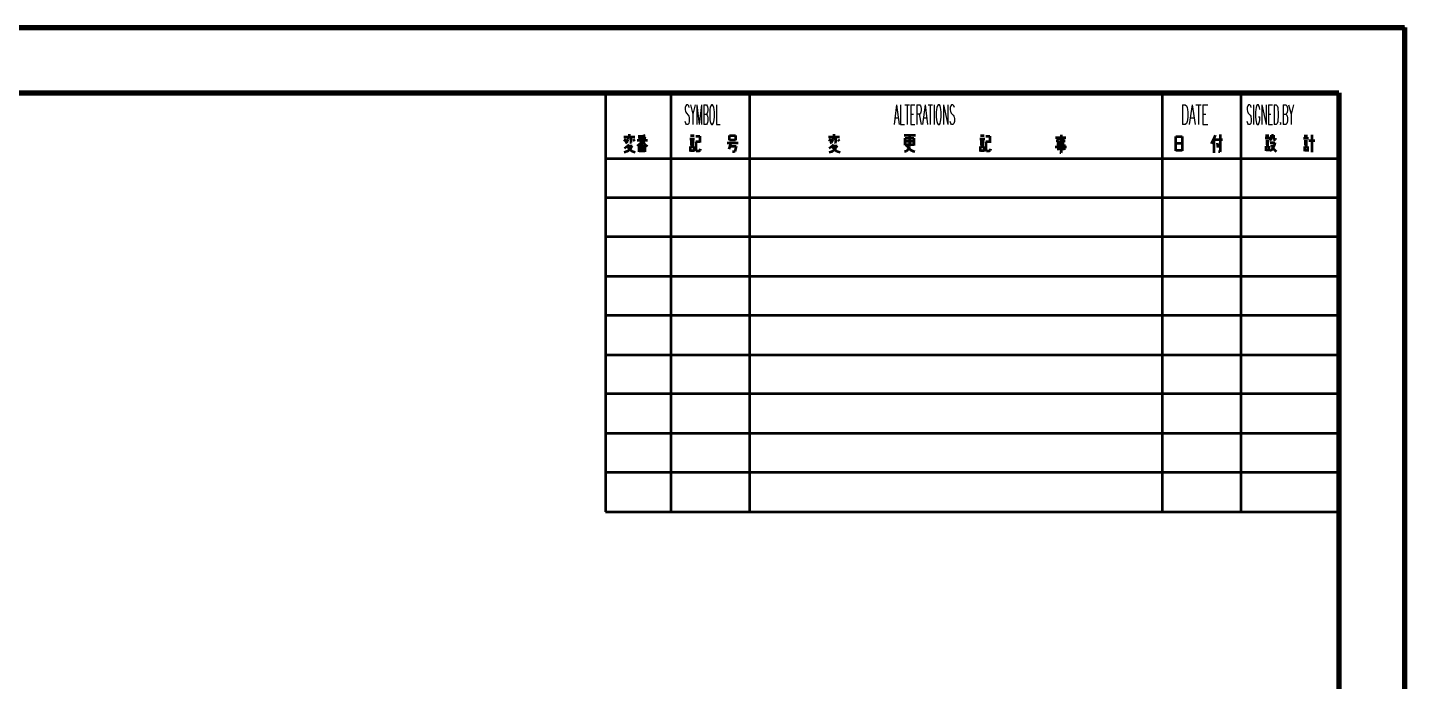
# Model space of a CAD drawing. Header units: millimetres. Extents: x 1333 to 104182, y -63725 to -5704.
# Drawn here: x 47329 to 47539.2, y -63231 to -63131.2 of the extents above; entities that cross this region are included whole.
import ezdxf
from ezdxf.enums import TextEntityAlignment as Align

# ---------------------------------------------------------------- set-up
doc = ezdxf.new("R2010")
doc.units = ezdxf.units.MM
doc.header["$LTSCALE"] = 0.5
doc.layers.add('11', color=3, linetype='Continuous')
doc.styles.get("Standard").update_dxf_attribs({"font": 'simplex.shx'})

msp = doc.modelspace()

# ---------------------------------------------------------------- linework, layer by layer
at = {"color": 7, "lineweight": 70}
for p, q in [((46698.214, -63131.16), (47539.214, -63131.16)), ((47539.214, -63131.16), (47539.214, -63725.16)), ((46723.214, -63141.16), (47529.214, -63141.16)), ((47529.214, -63141.16), (47529.214, -63715.16))]:
    msp.add_line(p, q, dxfattribs=at)
at = {"color": 7, "lineweight": 35}
for p, q in [((47417.214, -63141.16), (47417.214, -63205.16)), ((47417.214, -63141.16), (47417.214, -63205.16)), ((47427.214, -63141.16), (47427.214, -63205.16)), ((47427.214, -63141.16), (47427.214, -63205.16)), ((47439.214, -63141.16), (47439.214, -63205.16)), ((47439.214, -63141.16), (47439.214, -63205.16)), ((47502.214, -63141.16), (47502.214, -63205.16)), ((47502.214, -63141.16), (47502.214, -63205.16)), ((47514.214, -63142.015), (47514.214, -63205.16)), ((47514.214, -63142.015), (47514.214, -63205.16)), ((47417.214, -63151.16), (47529.214, -63151.16)), ((47417.214, -63151.16), (47529.214, -63151.16)), ((47417.214, -63157.16), (47529.214, -63157.16)), ((47417.214, -63157.16), (47529.214, -63157.16)), ((47529.214, -63163.16), (47417.214, -63163.16)), ((47529.214, -63163.16), (47417.214, -63163.16)), ((47417.214, -63169.16), (47529.214, -63169.16)), ((47417.214, -63169.16), (47529.214, -63169.16)), ((47529.214, -63175.16), (47417.214, -63175.16)), ((47529.214, -63175.16), (47417.214, -63175.16)), ((47417.214, -63181.16), (47529.214, -63181.16)), ((47417.214, -63181.16), (47529.214, -63181.16)), ((47529.214, -63187.16), (47417.214, -63187.16)), ((47529.214, -63187.16), (47417.214, -63187.16)), ((47417.214, -63193.16), (47529.214, -63193.16)), ((47417.214, -63193.16), (47529.214, -63193.16)), ((47529.214, -63199.16), (47417.214, -63199.16)), ((47529.214, -63199.16), (47417.214, -63199.16)), ((47417.214, -63205.16), (47529.214, -63205.16)), ((47417.214, -63205.16), (47529.214, -63205.16))]:
    msp.add_line(p, q, dxfattribs=at)
at = {"color": 7, "lineweight": 35, "ltscale": 0.021387}
msp.add_line((47514.214, -63141.16), (47514.214, -63142.015), dxfattribs=at)
msp.add_line((47514.214, -63141.16), (47514.214, -63142.015), dxfattribs=at)
at = {"color": 7, "lineweight": 35, "ltscale": 0.042102}
for p, q in [((47420.012, -63147.843), (47421.696, -63147.843)), ((47420.012, -63147.843), (47421.696, -63147.843)), ((47451.286, -63147.854), (47452.97, -63147.854)), ((47451.286, -63147.854), (47452.97, -63147.854))]:
    msp.add_line(p, q, dxfattribs=at)
at = {"color": 7, "lineweight": 35, "ltscale": 0.011789}
msp.add_line((47420.302, -63148.148), (47420.082, -63148.565), dxfattribs=at)
msp.add_line((47420.302, -63148.148), (47420.082, -63148.565), dxfattribs=at)
at = {"color": 7, "lineweight": 35, "ltscale": 0.014817}
msp.add_line((47420.645, -63148.231), (47420.416, -63148.777), dxfattribs=at)
msp.add_line((47420.645, -63148.231), (47420.416, -63148.777), dxfattribs=at)
at = {"color": 7, "lineweight": 35, "ltscale": 0.009754}
msp.add_line((47420.689, -63147.843), (47420.645, -63148.231), dxfattribs=at)
msp.add_line((47420.689, -63147.843), (47420.645, -63148.231), dxfattribs=at)
at = {"color": 7, "lineweight": 35, "ltscale": 0.009991}
msp.add_line((47420.83, -63147.443), (47420.83, -63147.843), dxfattribs=at)
msp.add_line((47420.83, -63147.443), (47420.83, -63147.843), dxfattribs=at)
at = {"color": 7, "lineweight": 35, "ltscale": 0.021887}
msp.add_line((47421.063, -63147.843), (47421.063, -63148.718), dxfattribs=at)
msp.add_line((47421.063, -63147.843), (47421.063, -63148.718), dxfattribs=at)
at = {"color": 7, "lineweight": 35, "ltscale": 0.00831}
msp.add_line((47421.445, -63148.248), (47421.639, -63148.519), dxfattribs=at)
msp.add_line((47421.445, -63148.248), (47421.639, -63148.519), dxfattribs=at)
at = {"color": 7, "lineweight": 35, "ltscale": 0.039355}
msp.add_line((47422.042, -63148.355), (47423.616, -63148.355), dxfattribs=at)
msp.add_line((47422.042, -63148.355), (47423.616, -63148.355), dxfattribs=at)
at = {"color": 7, "lineweight": 35, "ltscale": 0.015064}
msp.add_line((47422.2, -63147.761), (47422.802, -63147.767), dxfattribs=at)
msp.add_line((47422.2, -63147.761), (47422.802, -63147.767), dxfattribs=at)
at = {"color": 7, "lineweight": 35, "ltscale": 0.00671}
msp.add_line((47422.362, -63147.973), (47422.468, -63148.219), dxfattribs=at)
msp.add_line((47422.362, -63147.973), (47422.468, -63148.219), dxfattribs=at)
at = {"color": 7, "lineweight": 35, "ltscale": 0.009843}
msp.add_line((47422.741, -63148.355), (47422.591, -63148.719), dxfattribs=at)
msp.add_line((47422.741, -63148.355), (47422.591, -63148.719), dxfattribs=at)
at = {"color": 7, "lineweight": 35, "ltscale": 0.012538}
msp.add_line((47422.802, -63147.767), (47423.282, -63147.62), dxfattribs=at)
msp.add_line((47422.802, -63147.767), (47423.282, -63147.62), dxfattribs=at)
at = {"color": 7, "lineweight": 35, "ltscale": 0.030411}
msp.add_line((47422.802, -63147.767), (47422.802, -63148.983), dxfattribs=at)
msp.add_line((47422.802, -63147.767), (47422.802, -63148.983), dxfattribs=at)
at = {"color": 7, "lineweight": 35, "ltscale": 0.008952}
msp.add_line((47422.895, -63148.355), (47423.005, -63148.695), dxfattribs=at)
msp.add_line((47422.895, -63148.355), (47423.005, -63148.695), dxfattribs=at)
at = {"color": 7, "lineweight": 35, "ltscale": 0.010111}
msp.add_line((47423.212, -63147.884), (47423.097, -63148.272), dxfattribs=at)
msp.add_line((47423.212, -63147.884), (47423.097, -63148.272), dxfattribs=at)
at = {"color": 7, "lineweight": 35, "ltscale": 0.018872}
msp.add_line((47430.073, -63148.163), (47430.828, -63148.163), dxfattribs=at)
msp.add_line((47430.073, -63148.163), (47430.828, -63148.163), dxfattribs=at)
at = {"color": 7, "lineweight": 35, "ltscale": 0.014844}
msp.add_line((47430.137, -63148.551), (47430.731, -63148.551), dxfattribs=at)
msp.add_line((47430.137, -63148.551), (47430.731, -63148.551), dxfattribs=at)
at = {"color": 7, "lineweight": 35, "ltscale": 0.014014}
msp.add_line((47430.176, -63147.685), (47430.737, -63147.685), dxfattribs=at)
msp.add_line((47430.176, -63147.685), (47430.737, -63147.685), dxfattribs=at)
at = {"color": 7, "lineweight": 35, "ltscale": 0.01499}
for p, q in [((47430.995, -63147.743), (47431.595, -63147.743)), ((47430.995, -63147.743), (47431.595, -63147.743)), ((47475.283, -63147.745), (47475.883, -63147.745)), ((47475.283, -63147.745), (47475.883, -63147.745))]:
    msp.add_line(p, q, dxfattribs=at)
at = {"color": 7, "lineweight": 35, "ltscale": 0.025369}
for p, q in [((47431.595, -63147.743), (47431.595, -63148.758)), ((47431.595, -63147.743), (47431.595, -63148.758)), ((47475.883, -63147.745), (47475.883, -63148.76)), ((47475.883, -63147.745), (47475.883, -63148.76))]:
    msp.add_line(p, q, dxfattribs=at)
at = {"color": 7, "lineweight": 35, "ltscale": 0.017297}
msp.add_line((47436.146, -63148.377), (47436.146, -63147.685), dxfattribs=at)
msp.add_line((47436.146, -63148.377), (47436.146, -63147.685), dxfattribs=at)
at = {"color": 7, "lineweight": 35, "ltscale": 0.022888}
for p, q in [((47436.146, -63147.685), (47437.062, -63147.685)), ((47436.146, -63147.685), (47437.062, -63147.685)), ((47437.062, -63148.398), (47436.146, -63148.398)), ((47437.062, -63148.398), (47436.146, -63148.398))]:
    msp.add_line(p, q, dxfattribs=at)
at = {"color": 7, "lineweight": 35, "ltscale": 0.017828}
msp.add_line((47437.062, -63147.685), (47437.062, -63148.398), dxfattribs=at)
msp.add_line((47437.062, -63147.685), (47437.062, -63148.398), dxfattribs=at)
at = {"color": 7, "lineweight": 35, "ltscale": 0.011795}
msp.add_line((47451.577, -63148.16), (47451.357, -63148.577), dxfattribs=at)
msp.add_line((47451.577, -63148.16), (47451.357, -63148.577), dxfattribs=at)
at = {"color": 7, "lineweight": 35, "ltscale": 0.014806}
msp.add_line((47451.92, -63148.242), (47451.691, -63148.789), dxfattribs=at)
msp.add_line((47451.92, -63148.242), (47451.691, -63148.789), dxfattribs=at)
at = {"color": 7, "lineweight": 35, "ltscale": 0.009761}
msp.add_line((47451.964, -63147.854), (47451.92, -63148.242), dxfattribs=at)
msp.add_line((47451.964, -63147.854), (47451.92, -63148.242), dxfattribs=at)
at = {"color": 7, "lineweight": 35, "ltscale": 0.009985}
for p, q in [((47452.104, -63147.455), (47452.104, -63147.854)), ((47452.104, -63147.455), (47452.104, -63147.854)), ((47523.984, -63149.336), (47524.383, -63149.336)), ((47523.984, -63149.336), (47524.383, -63149.336)), ((47523.984, -63149.924), (47524.383, -63149.924)), ((47523.984, -63149.924), (47524.383, -63149.924))]:
    msp.add_line(p, q, dxfattribs=at)
at = {"color": 7, "lineweight": 35, "ltscale": 0.021893}
msp.add_line((47452.338, -63147.854), (47452.338, -63148.73), dxfattribs=at)
msp.add_line((47452.338, -63147.854), (47452.338, -63148.73), dxfattribs=at)
at = {"color": 7, "lineweight": 35, "ltscale": 0.008315}
msp.add_line((47452.72, -63148.26), (47452.914, -63148.53), dxfattribs=at)
msp.add_line((47452.72, -63148.26), (47452.914, -63148.53), dxfattribs=at)
at = {"color": 7, "lineweight": 35, "ltscale": 0.042236}
msp.add_line((47462.838, -63147.627), (47464.527, -63147.627), dxfattribs=at)
msp.add_line((47462.838, -63147.627), (47464.527, -63147.627), dxfattribs=at)
at = {"color": 7, "lineweight": 35, "ltscale": 0.032397}
for p, q in [((47462.997, -63148.074), (47464.293, -63148.074)), ((47462.997, -63148.074), (47464.293, -63148.074)), ((47462.997, -63148.506), (47464.293, -63148.506)), ((47462.997, -63148.506), (47464.293, -63148.506)), ((47462.997, -63149.038), (47464.293, -63149.038)), ((47462.997, -63149.038), (47464.293, -63149.038))]:
    msp.add_line(p, q, dxfattribs=at)
at = {"color": 7, "lineweight": 35, "ltscale": 0.027151}
msp.add_line((47462.997, -63149.16), (47462.997, -63148.074), dxfattribs=at)
msp.add_line((47462.997, -63149.16), (47462.997, -63148.074), dxfattribs=at)
at = {"color": 7, "lineweight": 35, "ltscale": 0.035004}
msp.add_line((47463.645, -63147.627), (47463.645, -63149.027), dxfattribs=at)
msp.add_line((47463.645, -63147.627), (47463.645, -63149.027), dxfattribs=at)
at = {"color": 7, "lineweight": 35, "ltscale": 0.027817}
msp.add_line((47464.293, -63148.074), (47464.293, -63149.187), dxfattribs=at)
msp.add_line((47464.293, -63148.074), (47464.293, -63149.187), dxfattribs=at)
at = {"color": 7, "lineweight": 35, "ltscale": 0.01886}
msp.add_line((47474.361, -63148.165), (47475.115, -63148.165), dxfattribs=at)
msp.add_line((47474.361, -63148.165), (47475.115, -63148.165), dxfattribs=at)
at = {"color": 7, "lineweight": 35, "ltscale": 0.014832}
for p, q in [((47474.425, -63148.553), (47475.019, -63148.553)), ((47474.425, -63148.553), (47475.019, -63148.553)), ((47431.595, -63148.616), (47431.002, -63148.616)), ((47431.595, -63148.616), (47431.002, -63148.616)), ((47475.883, -63148.617), (47475.29, -63148.617)), ((47475.883, -63148.617), (47475.29, -63148.617))]:
    msp.add_line(p, q, dxfattribs=at)
at = {"color": 7, "lineweight": 35, "ltscale": 0.014026}
msp.add_line((47474.464, -63147.687), (47475.025, -63147.687), dxfattribs=at)
msp.add_line((47474.464, -63147.687), (47475.025, -63147.687), dxfattribs=at)
at = {"color": 7, "lineweight": 35, "ltscale": 0.039539}
msp.add_line((47485.924, -63147.959), (47487.505, -63147.959), dxfattribs=at)
msp.add_line((47485.924, -63147.959), (47487.505, -63147.959), dxfattribs=at)
at = {"color": 7, "lineweight": 35, "ltscale": 0.026208}
for p, q in [((47487.244, -63148.288), (47486.195, -63148.288)), ((47487.244, -63148.288), (47486.195, -63148.288)), ((47486.195, -63148.7), (47487.244, -63148.7)), ((47486.195, -63148.7), (47487.244, -63148.7))]:
    msp.add_line(p, q, dxfattribs=at)
at = {"color": 7, "lineweight": 35, "ltscale": 0.010318}
for p, q in [((47486.195, -63148.288), (47486.195, -63148.7)), ((47486.195, -63148.288), (47486.195, -63148.7)), ((47487.244, -63148.7), (47487.244, -63148.288)), ((47487.244, -63148.7), (47487.244, -63148.288))]:
    msp.add_line(p, q, dxfattribs=at)
at = {"color": 7, "lineweight": 35, "ltscale": 0.066351}
msp.add_line((47486.795, -63147.556), (47486.795, -63150.21), dxfattribs=at)
msp.add_line((47486.795, -63147.556), (47486.795, -63150.21), dxfattribs=at)
at = {"color": 7, "lineweight": 35, "ltscale": 0.023889}
for p, q in [((47504.317, -63147.802), (47505.272, -63147.802)), ((47504.317, -63147.802), (47505.272, -63147.802)), ((47504.317, -63148.816), (47505.272, -63148.816)), ((47504.317, -63148.816), (47505.272, -63148.816)), ((47504.317, -63149.887), (47505.272, -63149.887)), ((47504.317, -63149.887), (47505.272, -63149.887))]:
    msp.add_line(p, q, dxfattribs=at)
at = {"color": 7, "lineweight": 35, "ltscale": 0.05564}
for p, q in [((47504.317, -63150.028), (47504.317, -63147.802)), ((47504.317, -63150.028), (47504.317, -63147.802)), ((47505.272, -63147.802), (47505.272, -63150.028)), ((47505.272, -63147.802), (47505.272, -63150.028))]:
    msp.add_line(p, q, dxfattribs=at)
at = {"color": 7, "lineweight": 35, "ltscale": 0.022995}
msp.add_line((47510.085, -63148.098), (47509.701, -63148.934), dxfattribs=at)
msp.add_line((47510.085, -63148.098), (47509.701, -63148.934), dxfattribs=at)
at = {"color": 7, "lineweight": 35, "ltscale": 0.013653}
msp.add_line((47510.31, -63147.601), (47510.085, -63148.098), dxfattribs=at)
msp.add_line((47510.31, -63147.601), (47510.085, -63148.098), dxfattribs=at)
at = {"color": 7, "lineweight": 35, "ltscale": 0.054935}
msp.add_line((47510.085, -63148.098), (47510.085, -63150.296), dxfattribs=at)
msp.add_line((47510.085, -63148.098), (47510.085, -63150.296), dxfattribs=at)
at = {"color": 7, "lineweight": 35, "ltscale": 0.028345}
msp.add_line((47510.31, -63148.277), (47511.444, -63148.277), dxfattribs=at)
msp.add_line((47510.31, -63148.277), (47511.444, -63148.277), dxfattribs=at)
at = {"color": 7, "lineweight": 35, "ltscale": 0.061975}
msp.add_line((47511.06, -63147.526), (47511.06, -63150.005), dxfattribs=at)
msp.add_line((47511.06, -63147.526), (47511.06, -63150.005), dxfattribs=at)
at = {"color": 7, "lineweight": 35, "ltscale": 0.018359}
for p, q in [((47517.924, -63148.026), (47518.658, -63148.026)), ((47517.924, -63148.026), (47518.658, -63148.026)), ((47523.812, -63148.07), (47524.547, -63148.07)), ((47523.812, -63148.07), (47524.547, -63148.07))]:
    msp.add_line(p, q, dxfattribs=at)
at = {"color": 7, "lineweight": 35, "ltscale": 0.012939}
for p, q in [((47518, -63147.644), (47518.517, -63147.644)), ((47518, -63147.644), (47518.517, -63147.644)), ((47523.888, -63147.689), (47524.406, -63147.689)), ((47523.888, -63147.689), (47524.406, -63147.689))]:
    msp.add_line(p, q, dxfattribs=at)
at = {"color": 7, "lineweight": 35, "ltscale": 0.012549}
msp.add_line((47518.034, -63148.46), (47518.536, -63148.46), dxfattribs=at)
msp.add_line((47518.034, -63148.46), (47518.536, -63148.46), dxfattribs=at)
at = {"color": 7, "lineweight": 35, "ltscale": 0.004377}
msp.add_line((47518.693, -63148.384), (47518.818, -63148.262), dxfattribs=at)
msp.add_line((47518.693, -63148.384), (47518.818, -63148.262), dxfattribs=at)
at = {"color": 7, "lineweight": 35, "ltscale": 0.005456}
msp.add_line((47518.818, -63148.262), (47518.89, -63148.056), dxfattribs=at)
msp.add_line((47518.818, -63148.262), (47518.89, -63148.056), dxfattribs=at)
at = {"color": 7, "lineweight": 35, "ltscale": 0.008569}
msp.add_line((47518.89, -63147.621), (47519.233, -63147.621), dxfattribs=at)
msp.add_line((47518.89, -63147.621), (47519.233, -63147.621), dxfattribs=at)
at = {"color": 7, "lineweight": 35, "ltscale": 0.010867}
msp.add_line((47518.89, -63148.056), (47518.89, -63147.621), dxfattribs=at)
msp.add_line((47518.89, -63148.056), (47518.89, -63147.621), dxfattribs=at)
at = {"color": 7, "lineweight": 35, "ltscale": 0.014679}
msp.add_line((47519.233, -63147.621), (47519.233, -63148.209), dxfattribs=at)
msp.add_line((47519.233, -63147.621), (47519.233, -63148.209), dxfattribs=at)
at = {"color": 7, "lineweight": 35, "ltscale": 0.002263}
msp.add_line((47519.233, -63148.209), (47519.292, -63148.277), dxfattribs=at)
msp.add_line((47519.233, -63148.209), (47519.292, -63148.277), dxfattribs=at)
at = {"color": 7, "lineweight": 35, "ltscale": 0.005359}
msp.add_line((47519.292, -63148.277), (47519.506, -63148.277), dxfattribs=at)
msp.add_line((47519.292, -63148.277), (47519.506, -63148.277), dxfattribs=at)
at = {"color": 7, "lineweight": 35, "ltscale": 0.005774}
msp.add_line((47519.506, -63148.277), (47519.571, -63148.055), dxfattribs=at)
msp.add_line((47519.506, -63148.277), (47519.571, -63148.055), dxfattribs=at)
at = {"color": 7, "lineweight": 35, "ltscale": 0.012561}
msp.add_line((47523.922, -63148.505), (47524.425, -63148.505), dxfattribs=at)
msp.add_line((47523.922, -63148.505), (47524.425, -63148.505), dxfattribs=at)
at = {"color": 7, "lineweight": 35, "ltscale": 0.022827}
msp.add_line((47524.612, -63148.435), (47525.525, -63148.435), dxfattribs=at)
msp.add_line((47524.612, -63148.435), (47525.525, -63148.435), dxfattribs=at)
at = {"color": 7, "lineweight": 35, "ltscale": 0.06644}
msp.add_line((47525.058, -63147.54), (47525.058, -63150.197), dxfattribs=at)
msp.add_line((47525.058, -63147.54), (47525.058, -63150.197), dxfattribs=at)
at = {"color": 7, "lineweight": 35, "ltscale": 0.009835}
msp.add_line((47420.456, -63150.123), (47420.082, -63150.246), dxfattribs=at)
msp.add_line((47420.456, -63150.123), (47420.082, -63150.246), dxfattribs=at)
at = {"color": 7, "lineweight": 35, "ltscale": 0.016038}
msp.add_line((47420.61, -63149.241), (47420.113, -63149.647), dxfattribs=at)
msp.add_line((47420.61, -63149.241), (47420.113, -63149.647), dxfattribs=at)
at = {"color": 7, "lineweight": 35, "ltscale": 0.004926}
msp.add_line((47420.416, -63148.777), (47420.258, -63148.895), dxfattribs=at)
msp.add_line((47420.416, -63148.777), (47420.258, -63148.895), dxfattribs=at)
at = {"color": 7, "lineweight": 35, "ltscale": 0.0066}
msp.add_line((47420.689, -63149.999), (47420.456, -63150.123), dxfattribs=at)
msp.add_line((47420.689, -63149.999), (47420.456, -63150.123), dxfattribs=at)
at = {"color": 7, "lineweight": 35, "ltscale": 0.00925}
for p, q in [((47420.511, -63149.322), (47420.768, -63149.588)), ((47420.511, -63149.322), (47420.768, -63149.588)), ((47451.785, -63149.334), (47452.043, -63149.6)), ((47451.785, -63149.334), (47452.043, -63149.6))]:
    msp.add_line(p, q, dxfattribs=at)
at = {"color": 7, "lineweight": 35, "ltscale": 0.006214}
msp.add_line((47420.773, -63149.053), (47420.61, -63149.241), dxfattribs=at)
msp.add_line((47420.773, -63149.053), (47420.61, -63149.241), dxfattribs=at)
at = {"color": 7, "lineweight": 35, "ltscale": 0.017139}
msp.add_line((47420.61, -63149.241), (47421.296, -63149.241), dxfattribs=at)
msp.add_line((47420.61, -63149.241), (47421.296, -63149.241), dxfattribs=at)
at = {"color": 7, "lineweight": 35, "ltscale": 0.012322}
msp.add_line((47421.027, -63149.641), (47420.689, -63149.999), dxfattribs=at)
msp.add_line((47421.027, -63149.641), (47420.689, -63149.999), dxfattribs=at)
at = {"color": 7, "lineweight": 35, "ltscale": 0.014031}
msp.add_line((47420.768, -63149.588), (47421.168, -63149.982), dxfattribs=at)
msp.add_line((47420.768, -63149.588), (47421.168, -63149.982), dxfattribs=at)
at = {"color": 7, "lineweight": 35, "ltscale": 0.002087}
msp.add_line((47421.005, -63148.795), (47420.922, -63148.795), dxfattribs=at)
msp.add_line((47421.005, -63148.795), (47420.922, -63148.795), dxfattribs=at)
at = {"color": 7, "lineweight": 35, "ltscale": 0.002383}
msp.add_line((47421.063, -63148.718), (47421.005, -63148.795), dxfattribs=at)
msp.add_line((47421.063, -63148.718), (47421.005, -63148.795), dxfattribs=at)
at = {"color": 7, "lineweight": 35, "ltscale": 0.012031}
msp.add_line((47421.296, -63149.241), (47421.027, -63149.641), dxfattribs=at)
msp.add_line((47421.296, -63149.241), (47421.027, -63149.641), dxfattribs=at)
at = {"color": 7, "lineweight": 35, "ltscale": 0.007188}
msp.add_line((47421.168, -63149.982), (47421.428, -63150.105), dxfattribs=at)
msp.add_line((47421.168, -63149.982), (47421.428, -63150.105), dxfattribs=at)
at = {"color": 7, "lineweight": 35, "ltscale": 0.00853}
msp.add_line((47421.428, -63150.105), (47421.757, -63150.193), dxfattribs=at)
msp.add_line((47421.428, -63150.105), (47421.757, -63150.193), dxfattribs=at)
at = {"color": 7, "lineweight": 35, "ltscale": 0.011418}
msp.add_line((47422.393, -63148.966), (47422.059, -63149.277), dxfattribs=at)
msp.add_line((47422.393, -63148.966), (47422.059, -63149.277), dxfattribs=at)
at = {"color": 7, "lineweight": 35, "ltscale": 0.021875}
for p, q in [((47422.367, -63149.171), (47423.242, -63149.171)), ((47422.367, -63149.171), (47423.242, -63149.171)), ((47422.367, -63149.583), (47423.242, -63149.583)), ((47422.367, -63149.583), (47423.242, -63149.583)), ((47422.367, -63150.029), (47423.242, -63150.029)), ((47422.367, -63150.029), (47423.242, -63150.029))]:
    msp.add_line(p, q, dxfattribs=at)
at = {"color": 7, "lineweight": 35, "ltscale": 0.025122}
msp.add_line((47422.367, -63150.176), (47422.367, -63149.171), dxfattribs=at)
msp.add_line((47422.367, -63150.176), (47422.367, -63149.171), dxfattribs=at)
at = {"color": 7, "lineweight": 35, "ltscale": 0.007915}
msp.add_line((47422.591, -63148.719), (47422.393, -63148.966), dxfattribs=at)
msp.add_line((47422.591, -63148.719), (47422.393, -63148.966), dxfattribs=at)
at = {"color": 7, "lineweight": 35, "ltscale": 0.021451}
msp.add_line((47422.811, -63150.029), (47422.811, -63149.171), dxfattribs=at)
msp.add_line((47422.811, -63150.029), (47422.811, -63149.171), dxfattribs=at)
at = {"color": 7, "lineweight": 35, "ltscale": 0.006482}
msp.add_line((47423.005, -63148.695), (47423.136, -63148.919), dxfattribs=at)
msp.add_line((47423.005, -63148.695), (47423.136, -63148.919), dxfattribs=at)
at = {"color": 7, "lineweight": 35, "ltscale": 0.01551}
msp.add_line((47423.136, -63148.919), (47423.616, -63149.312), dxfattribs=at)
msp.add_line((47423.136, -63148.919), (47423.616, -63149.312), dxfattribs=at)
at = {"color": 7, "lineweight": 35, "ltscale": 0.024973}
msp.add_line((47423.242, -63149.171), (47423.242, -63150.17), dxfattribs=at)
msp.add_line((47423.242, -63149.171), (47423.242, -63150.17), dxfattribs=at)
at = {"color": 7, "lineweight": 35, "ltscale": 0.014185}
for p, q in [((47430.137, -63148.952), (47430.705, -63148.952)), ((47430.137, -63148.952), (47430.705, -63148.952)), ((47474.425, -63148.954), (47474.993, -63148.954)), ((47474.425, -63148.954), (47474.993, -63148.954))]:
    msp.add_line(p, q, dxfattribs=at)
at = {"color": 7, "lineweight": 35, "ltscale": 0.018579}
for p, q in [((47430.209, -63150.089), (47430.209, -63149.346)), ((47430.209, -63150.089), (47430.209, -63149.346)), ((47474.496, -63150.091), (47474.496, -63149.348)), ((47474.496, -63150.091), (47474.496, -63149.348))]:
    msp.add_line(p, q, dxfattribs=at)
at = {"color": 7, "lineweight": 35, "ltscale": 0.012085}
for p, q in [((47430.209, -63149.346), (47430.692, -63149.346)), ((47430.209, -63149.346), (47430.692, -63149.346)), ((47430.209, -63149.96), (47430.692, -63149.96)), ((47430.209, -63149.96), (47430.692, -63149.96))]:
    msp.add_line(p, q, dxfattribs=at)
at = {"color": 7, "lineweight": 35, "ltscale": 0.019064}
for p, q in [((47430.692, -63149.346), (47430.692, -63150.109)), ((47430.692, -63149.346), (47430.692, -63150.109)), ((47474.98, -63149.348), (47474.98, -63150.111)), ((47474.98, -63149.348), (47474.98, -63150.111))]:
    msp.add_line(p, q, dxfattribs=at)
at = {"color": 7, "lineweight": 35, "ltscale": 0.031509}
for p, q in [((47431.002, -63148.616), (47431.002, -63149.876)), ((47431.002, -63148.616), (47431.002, -63149.876)), ((47475.29, -63148.617), (47475.29, -63149.878)), ((47475.29, -63148.617), (47475.29, -63149.878))]:
    msp.add_line(p, q, dxfattribs=at)
at = {"color": 7, "lineweight": 35, "ltscale": 0.004025}
for p, q in [((47431.002, -63149.876), (47431.082, -63150.015)), ((47431.002, -63149.876), (47431.082, -63150.015)), ((47475.29, -63149.878), (47475.37, -63150.017)), ((47475.29, -63149.878), (47475.37, -63150.017))]:
    msp.add_line(p, q, dxfattribs=at)
at = {"color": 7, "lineweight": 35, "ltscale": 0.011365}
for p, q in [((47431.082, -63150.015), (47431.537, -63150.015)), ((47431.082, -63150.015), (47431.537, -63150.015)), ((47475.37, -63150.017), (47475.825, -63150.017)), ((47475.37, -63150.017), (47475.825, -63150.017))]:
    msp.add_line(p, q, dxfattribs=at)
at = {"color": 7, "lineweight": 35, "ltscale": 0.004087}
for p, q in [((47431.537, -63150.015), (47431.678, -63149.934)), ((47431.537, -63150.015), (47431.678, -63149.934)), ((47475.825, -63150.017), (47475.966, -63149.936)), ((47475.825, -63150.017), (47475.966, -63149.936))]:
    msp.add_line(p, q, dxfattribs=at)
at = {"color": 7, "lineweight": 35, "ltscale": 0.006186}
for p, q in [((47431.678, -63149.934), (47431.743, -63149.695)), ((47431.678, -63149.934), (47431.743, -63149.695)), ((47475.966, -63149.936), (47476.03, -63149.697)), ((47475.966, -63149.936), (47476.03, -63149.697))]:
    msp.add_line(p, q, dxfattribs=at)
at = {"color": 7, "lineweight": 35, "ltscale": 0.041736}
msp.add_line((47435.787, -63148.772), (47437.456, -63148.772), dxfattribs=at)
msp.add_line((47435.787, -63148.772), (47437.456, -63148.772), dxfattribs=at)
at = {"color": 7, "lineweight": 35, "ltscale": 0.025637}
msp.add_line((47436.329, -63148.772), (47436.064, -63149.763), dxfattribs=at)
msp.add_line((47436.329, -63148.772), (47436.064, -63149.763), dxfattribs=at)
at = {"color": 7, "lineweight": 35, "ltscale": 0.024377}
msp.add_line((47436.185, -63149.308), (47437.16, -63149.308), dxfattribs=at)
msp.add_line((47436.185, -63149.308), (47437.16, -63149.308), dxfattribs=at)
at = {"color": 7, "lineweight": 35, "ltscale": 0.004529}
msp.add_line((47436.813, -63150.181), (47436.632, -63150.181), dxfattribs=at)
msp.add_line((47436.813, -63150.181), (47436.632, -63150.181), dxfattribs=at)
at = {"color": 7, "lineweight": 35, "ltscale": 0.003862}
msp.add_line((47436.947, -63150.104), (47436.813, -63150.181), dxfattribs=at)
msp.add_line((47436.947, -63150.104), (47436.813, -63150.181), dxfattribs=at)
at = {"color": 7, "lineweight": 35, "ltscale": 0.020594}
msp.add_line((47437.16, -63149.308), (47436.947, -63150.104), dxfattribs=at)
msp.add_line((47437.16, -63149.308), (47436.947, -63150.104), dxfattribs=at)
at = {"color": 7, "lineweight": 35, "ltscale": 0.009847}
msp.add_line((47451.731, -63150.134), (47451.357, -63150.258), dxfattribs=at)
msp.add_line((47451.731, -63150.134), (47451.357, -63150.258), dxfattribs=at)
at = {"color": 7, "lineweight": 35, "ltscale": 0.016036}
msp.add_line((47451.884, -63149.253), (47451.387, -63149.658), dxfattribs=at)
msp.add_line((47451.884, -63149.253), (47451.387, -63149.658), dxfattribs=at)
at = {"color": 7, "lineweight": 35, "ltscale": 0.004929}
msp.add_line((47451.691, -63148.789), (47451.533, -63148.906), dxfattribs=at)
msp.add_line((47451.691, -63148.789), (47451.533, -63148.906), dxfattribs=at)
at = {"color": 7, "lineweight": 35, "ltscale": 0.006588}
msp.add_line((47451.964, -63150.011), (47451.731, -63150.134), dxfattribs=at)
msp.add_line((47451.964, -63150.011), (47451.731, -63150.134), dxfattribs=at)
at = {"color": 7, "lineweight": 35, "ltscale": 0.006216}
msp.add_line((47452.047, -63149.065), (47451.884, -63149.253), dxfattribs=at)
msp.add_line((47452.047, -63149.065), (47451.884, -63149.253), dxfattribs=at)
at = {"color": 7, "lineweight": 35, "ltscale": 0.017151}
msp.add_line((47451.884, -63149.253), (47452.57, -63149.253), dxfattribs=at)
msp.add_line((47451.884, -63149.253), (47452.57, -63149.253), dxfattribs=at)
at = {"color": 7, "lineweight": 35, "ltscale": 0.012333}
msp.add_line((47452.302, -63149.653), (47451.964, -63150.011), dxfattribs=at)
msp.add_line((47452.302, -63149.653), (47451.964, -63150.011), dxfattribs=at)
at = {"color": 7, "lineweight": 35, "ltscale": 0.014038}
msp.add_line((47452.043, -63149.6), (47452.443, -63149.993), dxfattribs=at)
msp.add_line((47452.043, -63149.6), (47452.443, -63149.993), dxfattribs=at)
at = {"color": 7, "lineweight": 35, "ltscale": 0.002075}
msp.add_line((47452.28, -63148.806), (47452.197, -63148.806), dxfattribs=at)
msp.add_line((47452.28, -63148.806), (47452.197, -63148.806), dxfattribs=at)
at = {"color": 7, "lineweight": 35, "ltscale": 0.002388}
msp.add_line((47452.338, -63148.73), (47452.28, -63148.806), dxfattribs=at)
msp.add_line((47452.338, -63148.73), (47452.28, -63148.806), dxfattribs=at)
at = {"color": 7, "lineweight": 35, "ltscale": 0.012028}
msp.add_line((47452.57, -63149.253), (47452.302, -63149.653), dxfattribs=at)
msp.add_line((47452.57, -63149.253), (47452.302, -63149.653), dxfattribs=at)
at = {"color": 7, "lineweight": 35, "ltscale": 0.007179}
msp.add_line((47452.443, -63149.993), (47452.702, -63150.117), dxfattribs=at)
msp.add_line((47452.443, -63149.993), (47452.702, -63150.117), dxfattribs=at)
at = {"color": 7, "lineweight": 35, "ltscale": 0.008541}
msp.add_line((47452.702, -63150.117), (47453.032, -63150.205), dxfattribs=at)
msp.add_line((47452.702, -63150.117), (47453.032, -63150.205), dxfattribs=at)
at = {"color": 7, "lineweight": 35, "ltscale": 0.008567}
msp.add_line((47463.194, -63150.033), (47462.88, -63150.172), dxfattribs=at)
msp.add_line((47463.194, -63150.033), (47462.88, -63150.172), dxfattribs=at)
at = {"color": 7, "lineweight": 35, "ltscale": 0.003786}
msp.add_line((47463.167, -63149.368), (47463.215, -63149.224), dxfattribs=at)
msp.add_line((47463.167, -63149.368), (47463.215, -63149.224), dxfattribs=at)
at = {"color": 7, "lineweight": 35, "ltscale": 0.011296}
msp.add_line((47463.497, -63149.698), (47463.194, -63150.033), dxfattribs=at)
msp.add_line((47463.497, -63149.698), (47463.194, -63150.033), dxfattribs=at)
at = {"color": 7, "lineweight": 35, "ltscale": 0.020991}
msp.add_line((47463.215, -63149.224), (47463.778, -63149.847), dxfattribs=at)
msp.add_line((47463.215, -63149.224), (47463.778, -63149.847), dxfattribs=at)
at = {"color": 7, "lineweight": 35, "ltscale": 0.008331}
msp.add_line((47463.592, -63149.379), (47463.497, -63149.698), dxfattribs=at)
msp.add_line((47463.592, -63149.379), (47463.497, -63149.698), dxfattribs=at)
at = {"color": 7, "lineweight": 35, "ltscale": 0.008883}
msp.add_line((47463.645, -63149.027), (47463.592, -63149.379), dxfattribs=at)
msp.add_line((47463.645, -63149.027), (47463.592, -63149.379), dxfattribs=at)
at = {"color": 7, "lineweight": 35, "ltscale": 0.01117}
msp.add_line((47463.778, -63149.847), (47464.176, -63150.049), dxfattribs=at)
msp.add_line((47463.778, -63149.847), (47464.176, -63150.049), dxfattribs=at)
at = {"color": 7, "lineweight": 35, "ltscale": 0.00657}
msp.add_line((47464.176, -63150.049), (47464.431, -63150.113), dxfattribs=at)
msp.add_line((47464.176, -63150.049), (47464.431, -63150.113), dxfattribs=at)
at = {"color": 7, "lineweight": 35, "ltscale": 0.012097}
for p, q in [((47474.496, -63149.348), (47474.98, -63149.348)), ((47474.496, -63149.348), (47474.98, -63149.348)), ((47474.496, -63149.962), (47474.98, -63149.962)), ((47474.496, -63149.962), (47474.98, -63149.962))]:
    msp.add_line(p, q, dxfattribs=at)
at = {"color": 7, "lineweight": 35, "ltscale": 0.043738}
msp.add_line((47485.878, -63149.375), (47487.627, -63149.375), dxfattribs=at)
msp.add_line((47485.878, -63149.375), (47487.627, -63149.375), dxfattribs=at)
at = {"color": 7, "lineweight": 35, "ltscale": 0.027844}
msp.add_line((47486.13, -63149.019), (47487.244, -63149.019), dxfattribs=at)
msp.add_line((47486.13, -63149.019), (47487.244, -63149.019), dxfattribs=at)
at = {"color": 7, "lineweight": 35, "ltscale": 0.026904}
msp.add_line((47486.168, -63149.704), (47487.244, -63149.704), dxfattribs=at)
msp.add_line((47486.168, -63149.704), (47487.244, -63149.704), dxfattribs=at)
at = {"color": 7, "lineweight": 35, "ltscale": 0.003943}
msp.add_line((47486.728, -63150.326), (47486.57, -63150.326), dxfattribs=at)
msp.add_line((47486.728, -63150.326), (47486.57, -63150.326), dxfattribs=at)
at = {"color": 7, "lineweight": 35, "ltscale": 0.003344}
msp.add_line((47486.795, -63150.21), (47486.728, -63150.326), dxfattribs=at)
msp.add_line((47486.795, -63150.21), (47486.728, -63150.326), dxfattribs=at)
at = {"color": 7, "lineweight": 35, "ltscale": 0.0211}
msp.add_line((47487.244, -63149.019), (47487.244, -63149.863), dxfattribs=at)
msp.add_line((47487.244, -63149.019), (47487.244, -63149.863), dxfattribs=at)
at = {"color": 7, "lineweight": 35, "ltscale": 0.017561}
msp.add_line((47510.61, -63148.784), (47510.713, -63149.479), dxfattribs=at)
msp.add_line((47510.61, -63148.784), (47510.713, -63149.479), dxfattribs=at)
at = {"color": 7, "lineweight": 35, "ltscale": 0.004773}
msp.add_line((47511.016, -63150.165), (47510.825, -63150.165), dxfattribs=at)
msp.add_line((47511.016, -63150.165), (47510.825, -63150.165), dxfattribs=at)
at = {"color": 7, "lineweight": 35, "ltscale": 0.00416}
msp.add_line((47511.06, -63150.005), (47511.016, -63150.165), dxfattribs=at)
msp.add_line((47511.06, -63150.005), (47511.016, -63150.165), dxfattribs=at)
at = {"color": 7, "lineweight": 35, "ltscale": 0.012463}
for p, q in [((47518.026, -63148.895), (47518.525, -63148.895)), ((47518.026, -63148.895), (47518.525, -63148.895)), ((47523.915, -63148.94), (47524.413, -63148.94)), ((47523.915, -63148.94), (47524.413, -63148.94))]:
    msp.add_line(p, q, dxfattribs=at)
at = {"color": 7, "lineweight": 35, "ltscale": 0.009998}
for p, q in [((47518.095, -63149.292), (47518.495, -63149.292)), ((47518.095, -63149.292), (47518.495, -63149.292)), ((47518.095, -63149.879), (47518.495, -63149.879)), ((47518.095, -63149.879), (47518.495, -63149.879))]:
    msp.add_line(p, q, dxfattribs=at)
at = {"color": 7, "lineweight": 35, "ltscale": 0.018304}
for p, q in [((47518.095, -63150.024), (47518.095, -63149.292)), ((47518.095, -63150.024), (47518.095, -63149.292)), ((47523.984, -63150.068), (47523.984, -63149.336)), ((47523.984, -63150.068), (47523.984, -63149.336))]:
    msp.add_line(p, q, dxfattribs=at)
at = {"color": 7, "lineweight": 35, "ltscale": 0.019257}
msp.add_line((47518.495, -63149.292), (47518.495, -63150.062), dxfattribs=at)
msp.add_line((47518.495, -63149.292), (47518.495, -63150.062), dxfattribs=at)
at = {"color": 7, "lineweight": 35, "ltscale": 0.017982}
msp.add_line((47518.7, -63148.727), (47519.419, -63148.72), dxfattribs=at)
msp.add_line((47518.7, -63148.727), (47519.419, -63148.72), dxfattribs=at)
at = {"color": 7, "lineweight": 35, "ltscale": 0.007735}
msp.add_line((47518.947, -63149.879), (47518.704, -63150.07), dxfattribs=at)
msp.add_line((47518.947, -63149.879), (47518.704, -63150.07), dxfattribs=at)
at = {"color": 7, "lineweight": 35, "ltscale": 0.008327}
msp.add_line((47518.886, -63149.048), (47518.978, -63149.368), dxfattribs=at)
msp.add_line((47518.886, -63149.048), (47518.978, -63149.368), dxfattribs=at)
at = {"color": 7, "lineweight": 35, "ltscale": 0.007985}
msp.add_line((47519.134, -63149.62), (47518.947, -63149.879), dxfattribs=at)
msp.add_line((47519.134, -63149.62), (47518.947, -63149.879), dxfattribs=at)
at = {"color": 7, "lineweight": 35, "ltscale": 0.010726}
msp.add_line((47518.978, -63149.368), (47519.214, -63149.726), dxfattribs=at)
msp.add_line((47518.978, -63149.368), (47519.214, -63149.726), dxfattribs=at)
at = {"color": 7, "lineweight": 35, "ltscale": 0.011689}
msp.add_line((47519.324, -63149.192), (47519.134, -63149.62), dxfattribs=at)
msp.add_line((47519.324, -63149.192), (47519.134, -63149.62), dxfattribs=at)
at = {"color": 7, "lineweight": 35, "ltscale": 0.013763}
msp.add_line((47519.214, -63149.726), (47519.625, -63150.092), dxfattribs=at)
msp.add_line((47519.214, -63149.726), (47519.625, -63150.092), dxfattribs=at)
at = {"color": 7, "lineweight": 35, "ltscale": 0.012057}
msp.add_line((47519.419, -63148.72), (47519.324, -63149.192), dxfattribs=at)
msp.add_line((47519.419, -63148.72), (47519.324, -63149.192), dxfattribs=at)
at = {"color": 7, "lineweight": 35, "ltscale": 0.01926}
msp.add_line((47524.383, -63149.336), (47524.383, -63150.107), dxfattribs=at)
msp.add_line((47524.383, -63149.336), (47524.383, -63150.107), dxfattribs=at)
at = {"layer": '11'}
msp.add_lwpolyline([(46698.214, -63131.16), (47539.214, -63131.16), (47539.214, -63725.16), (46698.214, -63725.16)], close=True, dxfattribs=at)

# ---------------------------------------------------------------- texts
at = {"color": 7, "lineweight": 13}
for s, width, p, p2 in [('SYMBOL', 0.323831, (47429.245, -63145.977), (47434.75, -63145.977)), ('SYMBOL', 0.323831, (47429.245, -63145.977), (47434.75, -63145.977)), ('ALTERATIONS', 0.324789, (47461.222, -63145.977), (47470.641, -63145.977)), ('ALTERATIONS', 0.324789, (47461.222, -63145.977), (47470.641, -63145.977)), ('DATE', 0.393326, (47505.12, -63145.977), (47509.278, -63145.977)), ('DATE', 0.393326, (47505.12, -63145.977), (47509.278, -63145.977)), ('SIGNED.BY', 0.320962, (47515.055, -63145.977), (47522.299, -63145.977)), ('SIGNED.BY', 0.320962, (47515.055, -63145.977), (47522.299, -63145.977))]:
    msp.add_text(s, height=3, dxfattribs=dict(at, width=width)).set_placement(p, p2, align=Align.FIT)

doc.saveas('drawing.dxf')
